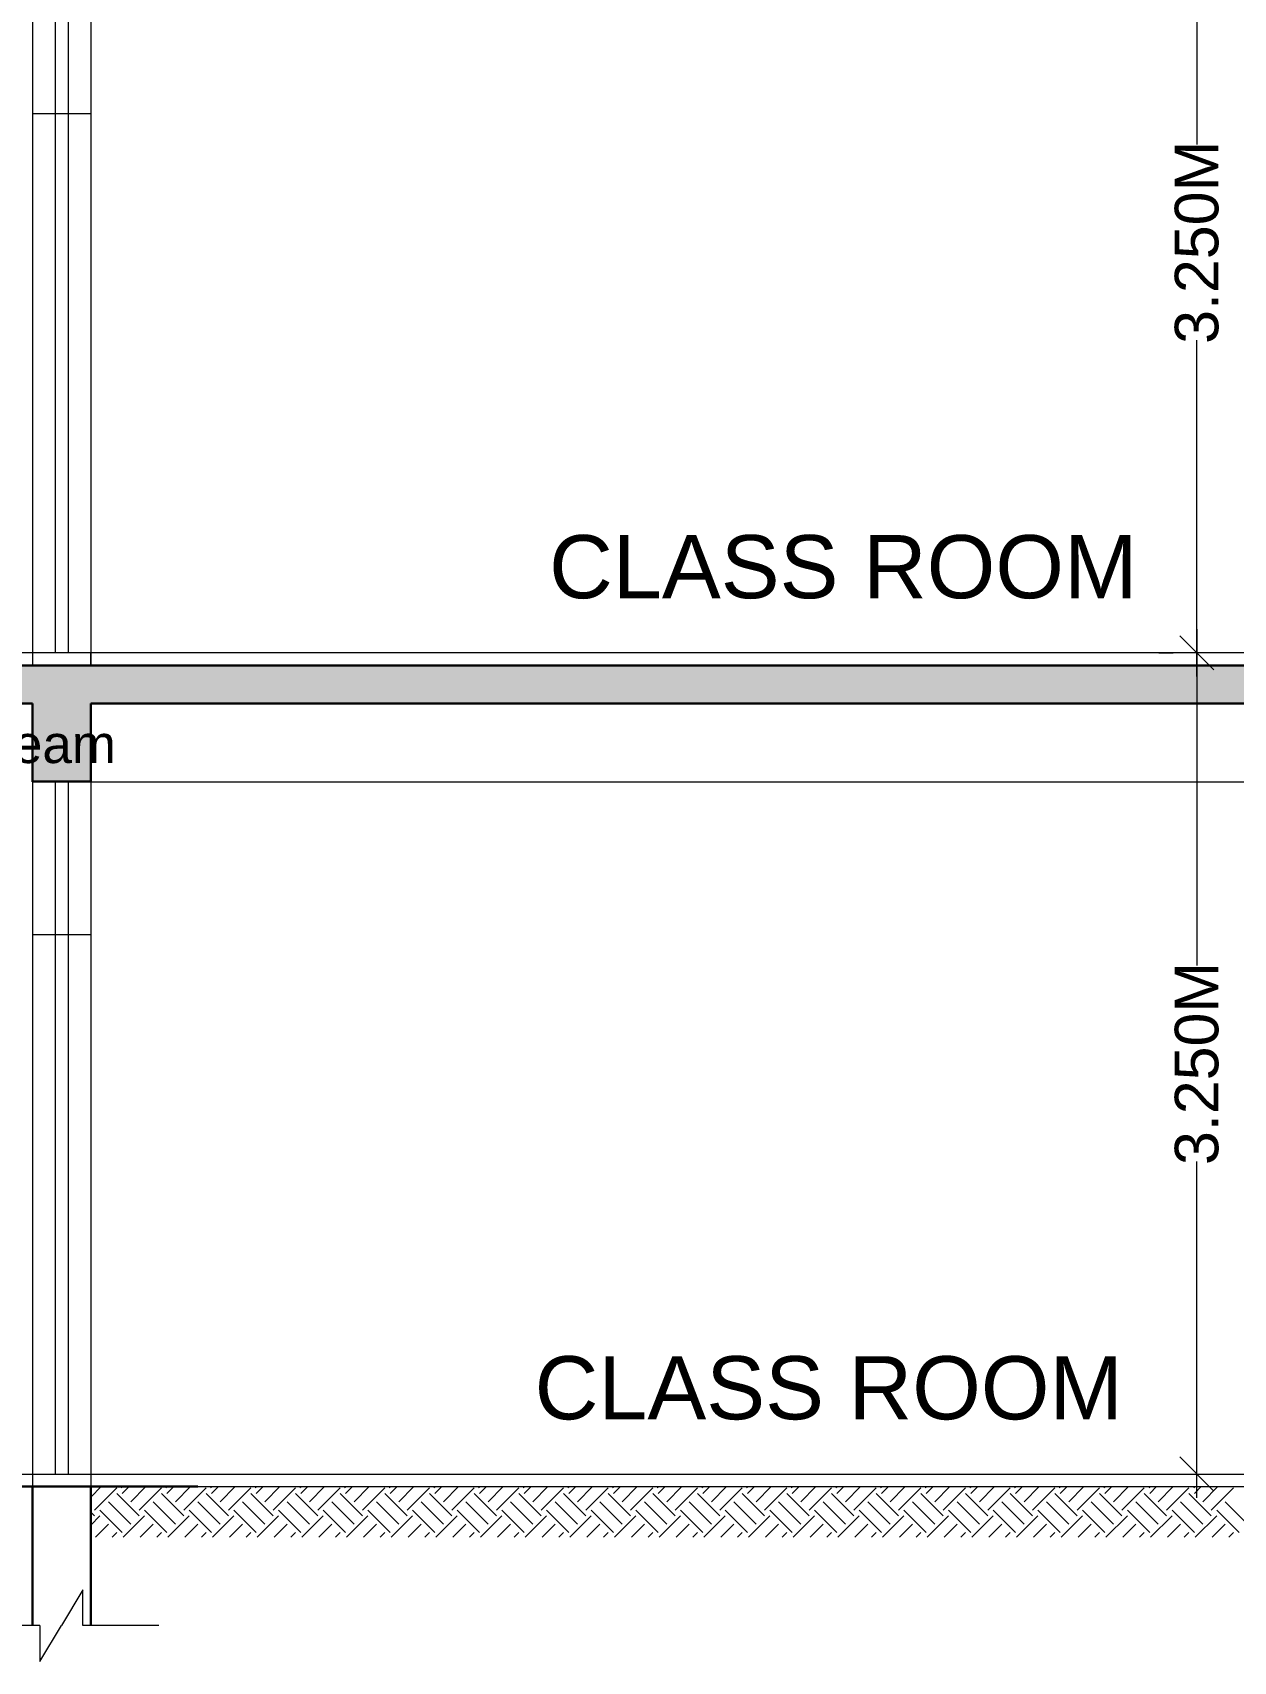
# Model space of a CAD drawing. Header units: metres. Extents: x 1545540 to 2027037, y 435419 to 693806.
# Drawn here: x 1872438 to 1877190, y 509562 to 516009 of the extents above; entities that cross this region are included whole.
import ezdxf

# ---------------------------------------------------------------- set-up
doc = ezdxf.new("R2010")
doc.units = ezdxf.units.M
doc.header["$LTSCALE"] = 1000
doc.header["$PDMODE"] = 35
doc.layers.get('Defpoints').update_dxf_attribs({"lineweight": 18})
for name, color, linetype, lineweight in [('Column', 252, 'Continuous', 30), ('Dim', 6, 'Continuous', 15), ('Door', 54, 'Continuous', 13), ('elevation', 1, 'Continuous', 13), ('FLOOR FINISH', 10, 'Continuous', 15), ('Hatch', 8, 'Continuous', 13), ('SLAB', 5, 'Continuous', 30), ('STAIRS D', 20, 'Continuous', 30), ('Text-2', 122, 'Continuous', 25), ('Wall', 7, 'Continuous', 30), ('wall l', 7, 'Continuous', 20), ('Window-Wall', 7, 'Continuous', 18)]:
    doc.layers.add(name, color=color, linetype=linetype, lineweight=lineweight)
doc.layers.add('text', color=7, linetype='Continuous')
doc.styles.add('dim-stylus bt', font='arial.ttf')
doc.styles.add('L120', font='simplex.shx', dxfattribs={"height": 1})
doc.dimstyles.new('1      100 (big)', dxfattribs={"dimscale": 75, "dimtxt": 5, "dimasz": 3.5, "dimexe": 1.5, "dimexo": 2, "dimgap": 1, "dimtad": 0, "dimdec": 3, "dimlfac": 0.001, "dimzin": 0, "dimdsep": 46, "dimtxsty": 'dim-stylus bt', "dimblk": 'OBLIQUE', "dimcen": 0, "dimdle": 0.6, "dimclrd": 256, "dimclre": 7, "dimclrt": 256, "dimadec": 0, "dimazin": 0, "dimtfac": 0.7, "dimtdec": 3, "dimtofl": 0, "dimtmove": 1, "dimatfit": 3, "dimldrblk": 'OPEN90', "dimfxl": 0, "dimtolj": 1, "dimtzin": 0, "dimlwd": 15, "dimlwe": 15, "dimarcsym": 0})

# ---------------------------------------------------------------- blocks, each defined once
blk = doc.blocks.new('gjghj')
at = {"layer": 'wall l', "ltscale": 0.05}
for p, q in [((5060.719, -64.2224), (5060.719, -64.0806)), ((5060.719, -64.0806), (5060.8043, -64.2224)), ((5060.419, -64.2224), (5060.719, -64.2224)), ((5060.8896, -64.3642), (5060.8043, -64.2224)), ((5060.8896, -64.2224), (5061.1896, -64.2224)), ((5060.8896, -64.2224), (5060.8896, -64.3642))]:
    blk.add_line(p, q, dxfattribs=at)
blk = doc.blocks.new('_Oblique')
at = {"color": 0, "linetype": 'ByBlock', "lineweight": -2}
blk.add_line((-0.5, -0.5), (0.5, 0.5), dxfattribs=at)
blk = doc.blocks.new('*D117')
at = {"layer": 'Defpoints', "color": 0, "transparency": 16777216}
for p in [(1877045.3, 516804.1), (1877045.3, 513553.8), (1877045.3, 513553.8)]:
    blk.add_point(p, dxfattribs=at)
at = {"layer": 'Dim', "lineweight": 15, "transparency": 16777216}
for p, q in [((1877045.3, 516897.9), (1877045.3, 515566.7)), ((1877045.3, 513460.1), (1877045.3, 514791.3))]:
    blk.add_line(p, q, dxfattribs=at)
at = {"layer": 'Dim', "color": 7, "lineweight": 15, "transparency": 16777216}
for p, q in [((1876895.3, 516804.1), (1876951.5, 516804.1)), ((1876895.3, 513553.8), (1876951.5, 513553.8))]:
    blk.add_line(p, q, dxfattribs=at)
at = {"layer": 'Dim', "lineweight": 15, "transparency": 16777216, "xscale": 135, "yscale": 135, "zscale": 135}
for p, rotation in [((1877045.3, 516804.1), 90), ((1877045.3, 513553.8), 270)]:
    blk.add_blockref('_Oblique', p, dxfattribs=dict(at, rotation=rotation))
at = {"layer": 'Dim', "transparency": 16777216, "insert": (1877045.3, 515179), "char_height": 172.5, "attachment_point": 5, "rotation": 90, "style": 'dim-stylus bt'}
blk.add_mtext('\\A1;3.250M', dxfattribs=at)
blk = doc.blocks.new('_Open90')
at = {"color": 0, "linetype": 'ByBlock', "lineweight": -2}
for p, q in [((-0.5, 0.5), (0, 0)), ((0, 0), (-1, 0)), ((0, 0), (-0.5, -0.5))]:
    blk.add_line(p, q, dxfattribs=at)
blk = doc.blocks.new('*D118')
at = {"layer": 'Defpoints', "color": 0, "transparency": 16777216}
for p in [(1877045.3, 513553.8), (1877045.3, 510304.1), (1877045.3, 510304.1)]:
    blk.add_point(p, dxfattribs=at)
at = {"layer": 'Dim', "lineweight": 15, "transparency": 16777216}
for p, q in [((1877045.3, 513647.6), (1877045.3, 512316.7)), ((1877045.3, 510210.4), (1877045.3, 511541.3))]:
    blk.add_line(p, q, dxfattribs=at)
at = {"layer": 'Dim', "color": 7, "lineweight": 15, "transparency": 16777216}
for p, q in [((1876895.3, 513553.8), (1876951.5, 513553.8)), ((1876895.3, 510304.1), (1876951.5, 510304.1))]:
    blk.add_line(p, q, dxfattribs=at)
at = {"layer": 'Dim', "lineweight": 15, "transparency": 16777216, "xscale": 135, "yscale": 135, "zscale": 135}
for p, rotation in [((1877045.3, 513553.8), 90), ((1877045.3, 510304.1), 270)]:
    blk.add_blockref('_Oblique', p, dxfattribs=dict(at, rotation=rotation))
at = {"layer": 'Dim', "transparency": 16777216, "insert": (1877045.3, 511929), "char_height": 172.5, "attachment_point": 5, "rotation": 90, "style": 'dim-stylus bt'}
blk.add_mtext('\\A1;3.250M', dxfattribs=at)

msp = doc.modelspace()

# ---------------------------------------------------------------- hatches: boundary and pattern name
at = {"layer": 'Hatch'}
h = msp.add_hatch(dxfattribs=at)
h.set_pattern_fill('AR-CONC', color=256, scale=0.9, style=0)
h.set_pattern_definition([(50, (29227.71, -247252.99), (163.966202, -14.345177), [17.145, -188.595]), (355, (29227.71, -247252.99), (-31.719079, 171.951161), [13.716, -150.876526]), (100.451445, (29241.38, -247254.19), (132.247122, 157.605977), [14.571008, -160.28122]), (46.1842, (29227.71, -247207.27), (243.971137, -37.838095), [25.7175, -282.8925]), (96.635558, (29248.04, -247210.42), (213.66372, 222.683512), [21.85652, -240.422047]), (351.184151, (29227.7, -247207.27), (213.66372, 222.683512), [20.57397, -226.31376]), (21, (29250.57, -247218.7), (136.452952, -92.038678), [17.145, -188.595]), (326, (29250.57, -247218.7), (55.621826, 165.76917), [13.716, -150.876]), (71.451445, (29261.94, -247226.37), (192.074777, 73.730492), [14.571008, -160.280944]), (37.5, (29227.71, -247252.99), (2.779743, 76.099535), [0, -149.0472, 0, -153.162, 0, -151.4475]), (7.5, (29227.71, -247252.99), (60.1376963, 90.1625173), [0, -87.3252, 0, -145.6182, 0, -57.7215]), (327.5, (29176.734, -247252.99), (122.0315357, -5.1558696), [0, -57.15, 0, -178.308, 0, -236.601]), (317.5, (29153.87, -247252.99), (133.316263, 22.883842), [0, -74.295, 0, -118.4148, 0, -168.021])])
h.paths.add_polyline_path([(1872667.5599, 513504.1102), (1868207.1355, 513504.1102), (1868207.1355, 513651.8375), (1867907.1355, 513651.8375), (1867907.1355, 513799.5647), (1867607.1355, 513799.5647), (1867607.1355, 513947.292), (1867307.1355, 513947.292), (1867307.1355, 514095.0193), (1867007.1355, 514095.0193), (1867007.1355, 514242.7466), (1866707.1355, 514242.7466), (1866707.1355, 514390.4738), (1866407.1355, 514390.4738), (1866407.1355, 514538.2011), (1866107.1355, 514538.2011), (1866107.1355, 514685.9284), (1865807.1355, 514685.9284), (1865807.1355, 514833.6557), (1865507.1355, 514833.6557), (1865507.1355, 514981.3829), (1865207.1355, 514981.3829), (1865207.1355, 515129.1102), (1864907.1355, 515129.1102), (1864907.1355, 515276.8375), (1864607.1355, 515276.8375), (1864607.1355, 515424.5647), (1862857.56, 515424.5647), (1862857.56, 515734.5647), (1862627.56, 515734.5647), (1862627.56, 515424.5647), (1862027.56, 515349.5647), (1862027.56, 515274.5647), (1862627.56, 515274.5647), (1864238.2518, 515274.5647), (1868138.2518, 513354.1102), (1868857.5599, 513354.1102), (1868857.5599, 513044.1102), (1869087.5599, 513044.1102), (1869087.5599, 513354.1102), (1872437.5599, 513354.1102), (1872437.5599, 513044.4563), (1872667.5599, 513044.4563)])
h = msp.add_hatch(dxfattribs=at)
h.set_pattern_fill('AR-CONC', color=256, scale=0.9, style=0)
h.set_pattern_definition([(50, (-118770.04, -110404.68), (163.966202, -14.345177), [17.145, -188.595]), (355, (-118770.04, -110404.68), (-31.719079, 171.951161), [13.716, -150.876526]), (100.451445, (-118756.37, -110405.87), (132.247122, 157.605977), [14.571008, -160.28122]), (46.1842, (-118770.04, -110358.96), (243.971137, -37.838095), [25.7175, -282.8925]), (96.635558, (-118749.7, -110362.1), (213.66372, 222.683512), [21.85652, -240.422047]), (351.184151, (-118770.04, -110358.96), (213.66372, 222.683512), [20.57397, -226.31376]), (21, (-118747.18, -110370.39), (136.452952, -92.038678), [17.145, -188.595]), (326, (-118747.18, -110370.39), (55.621826, 165.76917), [13.716, -150.876]), (71.451445, (-118735.8, -110378.06), (192.074777, 73.730492), [14.571008, -160.280944]), (37.5, (-118770.04, -110404.675), (2.779743, 76.099535), [0, -149.0472, 0, -153.162, 0, -151.4475]), (7.5, (-118770.04, -110404.675), (60.1376963, 90.1625173), [0, -87.3252, 0, -145.6182, 0, -57.7215]), (327.5, (-118821.016, -110404.675), (122.0315357, -5.1558696), [0, -57.15, 0, -178.308, 0, -236.601]), (317.5, (-118843.88, -110404.68), (133.316263, 22.883842), [0, -74.295, 0, -118.4148, 0, -168.021])])
h.paths.add_polyline_path([(1878667.5599, 513354.1102), (1878667.5599, 513043.275), (1878897.5599, 513043.275), (1878897.5599, 513043.2749), (1879497.5599, 513043.2749), (1879497.5599, 513118.2749), (1878897.5599, 513143.2749), (1878897.5599, 513504.1102), (1872667.5599, 513504.1102), (1872667.5599, 513354.1102)])

# ---------------------------------------------------------------- linework, layer by layer
at = {"layer": 'Column', "ltscale": 0.05}
msp.add_line((1872897.5599, 513503.275), (1872897.5599, 513503.8318), dxfattribs=at)
at = {"layer": 'Door'}
for p, q in [((1872526.8691, 516294.4563), (1872526.8691, 513554.1102)), ((1872578.2508, 516294.4563), (1872578.2508, 513554.1102)), ((1872526.8691, 513043.8318), (1872526.8691, 510303.4857)), ((1872578.2508, 513043.8318), (1872578.2508, 510303.4857))]:
    msp.add_line(p, q, dxfattribs=at)
at = {"layer": 'elevation'}
for p, q in [((1872437.5599, 515688.8318), (1872667.5599, 515688.8318)), ((1872667.5599, 513043.8318), (1878667.5599, 513043.8318)), ((1872437.5599, 512438.8318), (1872667.5599, 512438.8318))]:
    msp.add_line(p, q, dxfattribs=at)
at = {"layer": 'FLOOR FINISH'}
for p, q in [((1872667.5599, 513554.1102), (1872667.5597, 513504.1102)), ((1872667.5599, 513504.1102), (1872667.5597, 513553.7641)), ((1869137.5599, 510304.1102), (1873097.3417, 510304.1102))]:
    msp.add_line(p, q, dxfattribs=at)
at = {"layer": 'FLOOR FINISH', "ltscale": 0.05}
msp.add_line((1872667.5599, 510304.1102), (1878667.5599, 510304.1102), dxfattribs=at)
at = {"layer": 'FLOOR FINISH'}
msp.add_lwpolyline([(1879428.9199, 513554.1102), (1868257.1355, 513554.1102), (1868257.1355, 513701.8375), (1867957.1355, 513701.8375), (1867957.1355, 513849.5647), (1867657.1355, 513849.5647), (1867657.1355, 513997.292), (1867357.1355, 513997.292), (1867357.1355, 514145.0193), (1867057.1355, 514145.0193)], dxfattribs=at)
at = {"layer": 'SLAB', "ltscale": 0.05}
for p, q in [((1872437.5599, 513043.8318), (1872437.5599, 513354.1102)), ((1872667.5599, 513043.8318), (1872667.5599, 513354.1102))]:
    msp.add_line(p, q, dxfattribs=at)
at = {"layer": 'STAIRS D', "ltscale": 0.05}
for p, q in [((1879127.5599, 513504.1102), (1868207.1355, 513504.1102)), ((1869087.5599, 513354.1102), (1872437.5599, 513354.1102)), ((1872437.5599, 513354.1102), (1872437.5599, 513044.4563)), ((1872667.5599, 513354.1102), (1878667.5599, 513354.1102)), ((1872667.5599, 513044.4563), (1872667.5599, 513354.1102)), ((1872437.5599, 513044.4563), (1872667.5599, 513044.4563))]:
    msp.add_line(p, q, dxfattribs=at)
at = {"layer": 'Wall'}
for p, q in [((1869087.5599, 510254.1102), (1873090.9438, 510254.1102)), ((1872437.5599, 510254.1102), (1872437.5599, 509704.1102)), ((1872667.5599, 510254.1102), (1872667.5599, 509704.1102))]:
    msp.add_line(p, q, dxfattribs=at)
at = {"layer": 'wall l', "ltscale": 0.05}
for p, q in [((1872667.5599, 510212.5203), (1872709.1499, 510254.1102)), ((1872667.5599, 510254.1102), (1878667.5599, 510254.1102)), ((1872682.1595, 510160.8286), (1872770.5479, 510249.2169)), ((1872858.9362, 510138.7315), (1872770.5479, 510227.1198)), ((1872792.6449, 510249.2169), (1872787.7517, 510254.1102)), ((1872792.6449, 510227.1198), (1872819.6353, 510254.1102)), ((1872825.7906, 510193.9742), (1872885.9266, 510254.1102)), ((1872858.9362, 510160.8286), (1872947.3246, 510249.2169)), ((1873035.7129, 510138.7315), (1872947.3246, 510227.1198)), ((1872969.4216, 510249.2169), (1872964.5284, 510254.1102)), ((1872969.4216, 510227.1198), (1872996.412, 510254.1102)), ((1873002.5673, 510193.9742), (1873062.7033, 510254.1102)), ((1873035.7129, 510160.8286), (1873124.1013, 510249.2169)), ((1873212.4896, 510138.7315), (1873124.1013, 510227.1198)), ((1873146.1983, 510249.2169), (1873141.3051, 510254.1102)), ((1873146.1983, 510227.1198), (1873173.1887, 510254.1102)), ((1873179.344, 510193.9742), (1873239.48, 510254.1102)), ((1873212.4896, 510160.8286), (1873300.8779, 510249.2169)), ((1873389.2663, 510138.7315), (1873300.8779, 510227.1198)), ((1873322.975, 510249.2169), (1873318.0818, 510254.1102)), ((1873322.975, 510227.1198), (1873349.9654, 510254.1102)), ((1873356.1207, 510193.9742), (1873416.2567, 510254.1102)), ((1873389.2663, 510160.8286), (1873477.6546, 510249.2169)), ((1873566.043, 510138.7315), (1873477.6546, 510227.1198)), ((1873499.7517, 510249.2169), (1873494.8585, 510254.1102)), ((1873499.7517, 510227.1198), (1873526.7421, 510254.1102)), ((1873532.8974, 510193.9742), (1873593.0333, 510254.1102)), ((1873566.043, 510160.8286), (1873654.4313, 510249.2169)), ((1873742.8197, 510138.7315), (1873654.4313, 510227.1198)), ((1873676.5284, 510249.2169), (1873671.6352, 510254.1102)), ((1873676.5284, 510227.1198), (1873703.5188, 510254.1102)), ((1873709.6741, 510193.9742), (1873769.81, 510254.1102)), ((1873742.8197, 510160.8286), (1873831.208, 510249.2169)), ((1873919.5964, 510138.7315), (1873831.208, 510227.1198)), ((1873853.3051, 510249.2169), (1873848.4118, 510254.1102)), ((1873853.3051, 510227.1198), (1873880.2955, 510254.1102)), ((1873886.4508, 510193.9742), (1873946.5867, 510254.1102)), ((1873919.5964, 510160.8286), (1874007.9847, 510249.2169)), ((1874096.3731, 510138.7315), (1874007.9847, 510227.1198)), ((1874030.0818, 510249.2169), (1874025.1885, 510254.1102)), ((1874030.0818, 510227.1198), (1874057.0722, 510254.1102)), ((1874063.2274, 510193.9742), (1874123.3634, 510254.1102)), ((1874096.3731, 510160.8286), (1874184.7614, 510249.2169)), ((1874273.1498, 510138.7315), (1874184.7614, 510227.1198)), ((1874206.8585, 510249.2169), (1874201.9652, 510254.1102)), ((1874206.8585, 510227.1198), (1874233.8489, 510254.1102)), ((1874240.0041, 510193.9742), (1874300.1401, 510254.1102)), ((1874273.1498, 510160.8286), (1874361.5381, 510249.2169)), ((1874449.9265, 510138.7315), (1874361.5381, 510227.1198)), ((1874383.6352, 510249.2169), (1874378.7419, 510254.1102)), ((1874383.6352, 510227.1198), (1874410.6256, 510254.1102)), ((1874416.7808, 510193.9742), (1874476.9168, 510254.1102)), ((1874449.9265, 510160.8286), (1874538.3148, 510249.2169)), ((1874626.7032, 510138.7315), (1874538.3148, 510227.1198)), ((1874560.4119, 510249.2169), (1874555.5186, 510254.1102)), ((1874560.4119, 510227.1198), (1874587.4023, 510254.1102)), ((1874593.5575, 510193.9742), (1874653.6935, 510254.1102)), ((1874626.7032, 510160.8286), (1874715.0915, 510249.2169)), ((1874803.4799, 510138.7315), (1874715.0915, 510227.1198)), ((1874737.1886, 510249.2169), (1874732.2953, 510254.1102)), ((1874737.1886, 510227.1198), (1874764.179, 510254.1102)), ((1874770.3342, 510193.9742), (1874830.4702, 510254.1102)), ((1874803.4799, 510160.8286), (1874891.8682, 510249.2169)), ((1874980.2566, 510138.7315), (1874891.8682, 510227.1198)), ((1874913.9653, 510249.2169), (1874909.072, 510254.1102)), ((1874913.9653, 510227.1198), (1874940.9557, 510254.1102)), ((1874947.1109, 510193.9742), (1875007.2469, 510254.1102)), ((1874980.2566, 510160.8286), (1875068.6449, 510249.2169)), ((1875157.0332, 510138.7315), (1875068.6449, 510227.1198)), ((1875090.742, 510249.2169), (1875085.8487, 510254.1102)), ((1875090.742, 510227.1198), (1875117.7323, 510254.1102)), ((1875123.8876, 510193.9742), (1875184.0236, 510254.1102)), ((1875157.0332, 510160.8286), (1875245.4216, 510249.2169)), ((1875333.8099, 510138.7315), (1875245.4216, 510227.1198)), ((1875267.5187, 510249.2169), (1875262.6254, 510254.1102)), ((1875267.5187, 510227.1198), (1875294.509, 510254.1102)), ((1875300.6643, 510193.9742), (1875360.8003, 510254.1102)), ((1875333.8099, 510160.8286), (1875422.1983, 510249.2169)), ((1875510.5866, 510138.7315), (1875422.1983, 510227.1198)), ((1875444.2954, 510249.2169), (1875439.4021, 510254.1102)), ((1875444.2954, 510227.1198), (1875471.2857, 510254.1102)), ((1875477.441, 510193.9742), (1875537.577, 510254.1102)), ((1875510.5866, 510160.8286), (1875598.975, 510249.2169)), ((1875687.3633, 510138.7315), (1875598.975, 510227.1198)), ((1875621.0721, 510249.2169), (1875616.1788, 510254.1102)), ((1875621.0721, 510227.1198), (1875648.0624, 510254.1102)), ((1875654.2177, 510193.9742), (1875714.3537, 510254.1102)), ((1875687.3633, 510160.8286), (1875775.7517, 510249.2169)), ((1875864.14, 510138.7315), (1875775.7517, 510227.1198)), ((1875797.8488, 510249.2169), (1875792.9555, 510254.1102)), ((1875797.8488, 510227.1198), (1875824.8391, 510254.1102)), ((1875830.9944, 510193.9742), (1875891.1304, 510254.1102)), ((1875864.14, 510160.8286), (1875952.5284, 510249.2169)), ((1876040.9167, 510138.7315), (1875952.5284, 510227.1198)), ((1875974.6255, 510249.2169), (1875969.7322, 510254.1102)), ((1875974.6255, 510227.1198), (1876001.6158, 510254.1102)), ((1876007.7711, 510193.9742), (1876067.9071, 510254.1102)), ((1876040.9167, 510160.8286), (1876129.3051, 510249.2169)), ((1876217.6934, 510138.7315), (1876129.3051, 510227.1198)), ((1876151.4022, 510249.2169), (1876146.5089, 510254.1102)), ((1876151.4022, 510227.1198), (1876178.3925, 510254.1102)), ((1876184.5478, 510193.9742), (1876244.6838, 510254.1102)), ((1876217.6934, 510160.8286), (1876306.0818, 510249.2169)), ((1876394.4701, 510138.7315), (1876306.0818, 510227.1198)), ((1876328.1789, 510249.2169), (1876323.2856, 510254.1102)), ((1876328.1789, 510227.1198), (1876355.1692, 510254.1102)), ((1876361.3245, 510193.9742), (1876421.4605, 510254.1102)), ((1876394.4701, 510160.8286), (1876482.8585, 510249.2169)), ((1876571.2468, 510138.7315), (1876482.8585, 510227.1198)), ((1876504.9555, 510249.2169), (1876500.0623, 510254.1102)), ((1876504.9555, 510227.1198), (1876531.9459, 510254.1102)), ((1876538.1012, 510193.9742), (1876598.2372, 510254.1102)), ((1876571.2468, 510160.8286), (1876659.6352, 510249.2169)), ((1876748.0235, 510138.7315), (1876659.6352, 510227.1198)), ((1876681.7322, 510249.2169), (1876676.839, 510254.1102)), ((1876681.7322, 510227.1198), (1876708.7226, 510254.1102)), ((1876714.8779, 510193.9742), (1876775.0139, 510254.1102)), ((1876748.0235, 510160.8286), (1876836.4119, 510249.2169)), ((1876924.8002, 510138.7315), (1876836.4119, 510227.1198)), ((1876858.5089, 510249.2169), (1876853.6157, 510254.1102)), ((1876858.5089, 510227.1198), (1876885.4993, 510254.1102)), ((1876891.6546, 510193.9742), (1876951.7906, 510254.1102)), ((1876924.8002, 510160.8286), (1877013.1885, 510249.2169)), ((1877101.5769, 510138.7315), (1877013.1885, 510227.1198)), ((1877035.2856, 510249.2169), (1877030.3924, 510254.1102)), ((1877035.2856, 510227.1198), (1877062.276, 510254.1102)), ((1877068.4313, 510193.9742), (1877128.5673, 510254.1102)), ((1877101.5769, 510160.8286), (1877189.9652, 510249.2169)), ((1872682.1595, 510138.7315), (1872667.5599, 510153.3311)), ((1872667.5599, 510102.0348), (1872704.2566, 510138.7315)), ((1872792.6449, 510072.4402), (1872704.2566, 510160.8286)), ((1872825.7906, 510105.5859), (1872737.4022, 510193.9742)), ((1872796.412, 510054.1102), (1872881.0333, 510138.7315)), ((1872969.4216, 510072.4402), (1872881.0333, 510160.8286)), ((1873002.5673, 510105.5859), (1872914.1789, 510193.9742)), ((1872973.1887, 510054.1102), (1873057.81, 510138.7315)), ((1873146.1983, 510072.4402), (1873057.81, 510160.8286)), ((1873179.344, 510105.5859), (1873090.9556, 510193.9742)), ((1873149.9654, 510054.1102), (1873234.5867, 510138.7315)), ((1873322.975, 510072.4402), (1873234.5867, 510160.8286)), ((1873356.1207, 510105.5859), (1873267.7323, 510193.9742)), ((1873326.7421, 510054.1102), (1873411.3634, 510138.7315)), ((1873499.7517, 510072.4402), (1873411.3634, 510160.8286)), ((1873532.8974, 510105.5859), (1873444.509, 510193.9742)), ((1873503.5188, 510054.1102), (1873588.1401, 510138.7315)), ((1873676.5284, 510072.4402), (1873588.1401, 510160.8286)), ((1873709.6741, 510105.5859), (1873621.2857, 510193.9742)), ((1873680.2955, 510054.1102), (1873764.9168, 510138.7315)), ((1873853.3051, 510072.4402), (1873764.9168, 510160.8286)), ((1873886.4508, 510105.5859), (1873798.0624, 510193.9742)), ((1873857.0722, 510054.1102), (1873941.6935, 510138.7315)), ((1874030.0818, 510072.4402), (1873941.6935, 510160.8286)), ((1874063.2274, 510105.5859), (1873974.8391, 510193.9742)), ((1874033.8489, 510054.1102), (1874118.4702, 510138.7315)), ((1874206.8585, 510072.4402), (1874118.4702, 510160.8286)), ((1874240.0041, 510105.5859), (1874151.6158, 510193.9742)), ((1874210.6256, 510054.1102), (1874295.2469, 510138.7315)), ((1874383.6352, 510072.4402), (1874295.2469, 510160.8286)), ((1874416.7808, 510105.5859), (1874328.3925, 510193.9742)), ((1874387.4023, 510054.1102), (1874472.0236, 510138.7315)), ((1874560.4119, 510072.4402), (1874472.0236, 510160.8286)), ((1874593.5575, 510105.5859), (1874505.1692, 510193.9742)), ((1874564.179, 510054.1102), (1874648.8002, 510138.7315)), ((1874737.1886, 510072.4402), (1874648.8002, 510160.8286)), ((1874770.3342, 510105.5859), (1874681.9459, 510193.9742)), ((1874740.9557, 510054.1102), (1874825.5769, 510138.7315)), ((1874913.9653, 510072.4402), (1874825.5769, 510160.8286)), ((1874947.1109, 510105.5859), (1874858.7226, 510193.9742)), ((1874917.7323, 510054.1102), (1875002.3536, 510138.7315)), ((1875090.742, 510072.4402), (1875002.3536, 510160.8286)), ((1875123.8876, 510105.5859), (1875035.4993, 510193.9742)), ((1875094.509, 510054.1102), (1875179.1303, 510138.7315)), ((1875267.5187, 510072.4402), (1875179.1303, 510160.8286)), ((1875300.6643, 510105.5859), (1875212.276, 510193.9742)), ((1875271.2857, 510054.1102), (1875355.907, 510138.7315)), ((1875444.2954, 510072.4402), (1875355.907, 510160.8286)), ((1875477.441, 510105.5859), (1875389.0527, 510193.9742)), ((1875448.0624, 510054.1102), (1875532.6837, 510138.7315)), ((1875621.0721, 510072.4402), (1875532.6837, 510160.8286)), ((1875654.2177, 510105.5859), (1875565.8294, 510193.9742)), ((1875624.8391, 510054.1102), (1875709.4604, 510138.7315)), ((1875797.8488, 510072.4402), (1875709.4604, 510160.8286)), ((1875830.9944, 510105.5859), (1875742.6061, 510193.9742)), ((1875801.6158, 510054.1102), (1875886.2371, 510138.7315)), ((1875974.6255, 510072.4402), (1875886.2371, 510160.8286)), ((1876007.7711, 510105.5859), (1875919.3827, 510193.9742)), ((1875978.3925, 510054.1102), (1876063.0138, 510138.7315)), ((1876151.4022, 510072.4402), (1876063.0138, 510160.8286)), ((1876184.5478, 510105.5859), (1876096.1594, 510193.9742)), ((1876155.1692, 510054.1102), (1876239.7905, 510138.7315)), ((1876328.1789, 510072.4402), (1876239.7905, 510160.8286)), ((1876361.3245, 510105.5859), (1876272.9361, 510193.9742)), ((1876331.9459, 510054.1102), (1876416.5672, 510138.7315)), ((1876504.9555, 510072.4402), (1876416.5672, 510160.8286)), ((1876538.1012, 510105.5859), (1876449.7128, 510193.9742)), ((1876508.7226, 510054.1102), (1876593.3439, 510138.7315)), ((1876681.7322, 510072.4402), (1876593.3439, 510160.8286)), ((1876714.8779, 510105.5859), (1876626.4895, 510193.9742)), ((1876685.4993, 510054.1102), (1876770.1206, 510138.7315)), ((1876858.5089, 510072.4402), (1876770.1206, 510160.8286)), ((1876891.6546, 510105.5859), (1876803.2662, 510193.9742)), ((1876862.276, 510054.1102), (1876946.8973, 510138.7315)), ((1877035.2856, 510072.4402), (1876946.8973, 510160.8286)), ((1877068.4313, 510105.5859), (1876980.0429, 510193.9742)), ((1877039.0527, 510054.1102), (1877123.674, 510138.7315)), ((1877212.0623, 510072.4402), (1877123.674, 510160.8286)), ((1877245.208, 510105.5859), (1877156.8196, 510193.9742)), ((1872685.9266, 510054.1102), (1872737.4022, 510105.5859)), ((1872752.2178, 510054.1102), (1872770.5479, 510072.4402)), ((1872862.7033, 510054.1102), (1872914.1789, 510105.5859)), ((1872928.9945, 510054.1102), (1872947.3246, 510072.4402)), ((1873039.48, 510054.1102), (1873090.9556, 510105.5859)), ((1873105.7712, 510054.1102), (1873124.1013, 510072.4402)), ((1873216.2567, 510054.1102), (1873267.7323, 510105.5859)), ((1873282.5479, 510054.1102), (1873300.8779, 510072.4402)), ((1873393.0333, 510054.1102), (1873444.509, 510105.5859)), ((1873459.3246, 510054.1102), (1873477.6546, 510072.4402)), ((1873569.81, 510054.1102), (1873621.2857, 510105.5859)), ((1873636.1013, 510054.1102), (1873654.4313, 510072.4402)), ((1873746.5867, 510054.1102), (1873798.0624, 510105.5859)), ((1873812.878, 510054.1102), (1873831.208, 510072.4402)), ((1873923.3634, 510054.1102), (1873974.8391, 510105.5859)), ((1873989.6547, 510054.1102), (1874007.9847, 510072.4402)), ((1874100.1401, 510054.1102), (1874151.6158, 510105.5859)), ((1874166.4314, 510054.1102), (1874184.7614, 510072.4402)), ((1874276.9168, 510054.1102), (1874328.3925, 510105.5859)), ((1874343.2081, 510054.1102), (1874361.5381, 510072.4402)), ((1874453.6935, 510054.1102), (1874505.1692, 510105.5859)), ((1874519.9848, 510054.1102), (1874538.3148, 510072.4402)), ((1874630.4702, 510054.1102), (1874681.9459, 510105.5859)), ((1874696.7615, 510054.1102), (1874715.0915, 510072.4402)), ((1874807.2469, 510054.1102), (1874858.7226, 510105.5859)), ((1874873.5382, 510054.1102), (1874891.8682, 510072.4402)), ((1874984.0236, 510054.1102), (1875035.4993, 510105.5859)), ((1875050.3149, 510054.1102), (1875068.6449, 510072.4402)), ((1875160.8003, 510054.1102), (1875212.276, 510105.5859)), ((1875227.0916, 510054.1102), (1875245.4216, 510072.4402)), ((1875337.577, 510054.1102), (1875389.0527, 510105.5859)), ((1875403.8683, 510054.1102), (1875422.1983, 510072.4402)), ((1875514.3537, 510054.1102), (1875565.8294, 510105.5859)), ((1875580.645, 510054.1102), (1875598.975, 510072.4402)), ((1875691.1304, 510054.1102), (1875742.6061, 510105.5859)), ((1875757.4216, 510054.1102), (1875775.7517, 510072.4402)), ((1875867.9071, 510054.1102), (1875919.3827, 510105.5859)), ((1875934.1983, 510054.1102), (1875952.5284, 510072.4402)), ((1876044.6838, 510054.1102), (1876096.1594, 510105.5859)), ((1876110.975, 510054.1102), (1876129.3051, 510072.4402)), ((1876221.4605, 510054.1102), (1876272.9361, 510105.5859)), ((1876287.7517, 510054.1102), (1876306.0818, 510072.4402)), ((1876398.2372, 510054.1102), (1876449.7128, 510105.5859)), ((1876464.5284, 510054.1102), (1876482.8585, 510072.4402)), ((1876575.0139, 510054.1102), (1876626.4895, 510105.5859)), ((1876641.3051, 510054.1102), (1876659.6352, 510072.4402)), ((1876751.7906, 510054.1102), (1876803.2662, 510105.5859)), ((1876818.0818, 510054.1102), (1876836.4119, 510072.4402)), ((1876928.5673, 510054.1102), (1876980.0429, 510105.5859)), ((1876994.8585, 510054.1102), (1877013.1885, 510072.4402)), ((1877105.3439, 510054.1102), (1877156.8196, 510105.5859)), ((1877171.6352, 510054.1102), (1877189.9652, 510072.4402))]:
    msp.add_line(p, q, dxfattribs=at)
at = {"layer": 'Window-Wall'}
for p, q in [((1872437.5599, 516294.4563), (1872437.5599, 515689.4563)), ((1872667.5599, 516294.4563), (1872667.5599, 515689.4563)), ((1872437.5599, 515688.8318), (1872437.5599, 513503.4857)), ((1872667.5599, 515688.8318), (1872667.5599, 513503.4857)), ((1872437.5599, 513043.8318), (1872437.5599, 512438.8318)), ((1872667.5599, 513043.8318), (1872667.5599, 512438.8318)), ((1872437.5599, 512438.8318), (1872437.5599, 510253.4857)), ((1872667.5599, 512438.8318), (1872667.5599, 510253.4857))]:
    msp.add_line(p, q, dxfattribs=at)

# ---------------------------------------------------------------- block references
at = {"layer": 'Wall', "xscale": -999.9999998279076, "yscale": 999.9999998279076, "zscale": 999.9999998279076}
msp.add_blockref('gjghj', (6933355.7499, 573926.5098), dxfattribs=at)

# ---------------------------------------------------------------- texts
at = {"layer": 'text', "char_height": 250, "width": 4832.064043, "attachment_point": 1, "rotation": 0.00000001, "style": 'L120'}
for insert in [(1873208.1387, 514020.1406), (1873150.8104, 510770.419)]:
    msp.add_mtext('\\pi1273.6;{\\fArial|b0|i0|c0|p34;CLASS ROOM}', dxfattribs=dict(at, insert=insert))
at = {"layer": 'Text-2', "insert": (1872150.4539, 513191.8512), "char_height": 150, "width": 5336.751479, "attachment_point": 5, "style": 'dim-stylus bt'}
msp.add_mtext('R.C.C. Beam', dxfattribs=at)

# ---------------------------------------------------------------- dimensions: what is measured, and where the dimension line sits
at = {"layer": 'Dim'}
for p1, p2, picture, middle in [((1877045.2995, 516804.1102), (1877045.2995, 513553.8318), '*D117', (1877045.2995, 515178.971)), ((1877045.2995, 513553.8318), (1877045.2995, 510304.1102), '*D118', (1877045.2995, 511928.971))]:
    dim = msp.add_aligned_dim(p1=p1, p2=p2, distance=0, dimstyle='1      100 (big)', override={"dimtxt": 2.3, "dimasz": 1.8, "dimexe": 1.25, "dimgap": 0, "dimpost": 'M\\X', "dimdle": 1.25}, dxfattribs=at)
    dim.commit()
    dim.dimension.update_dxf_attribs({"geometry": picture, "text_midpoint": middle})

doc.saveas('drawing.dxf')
